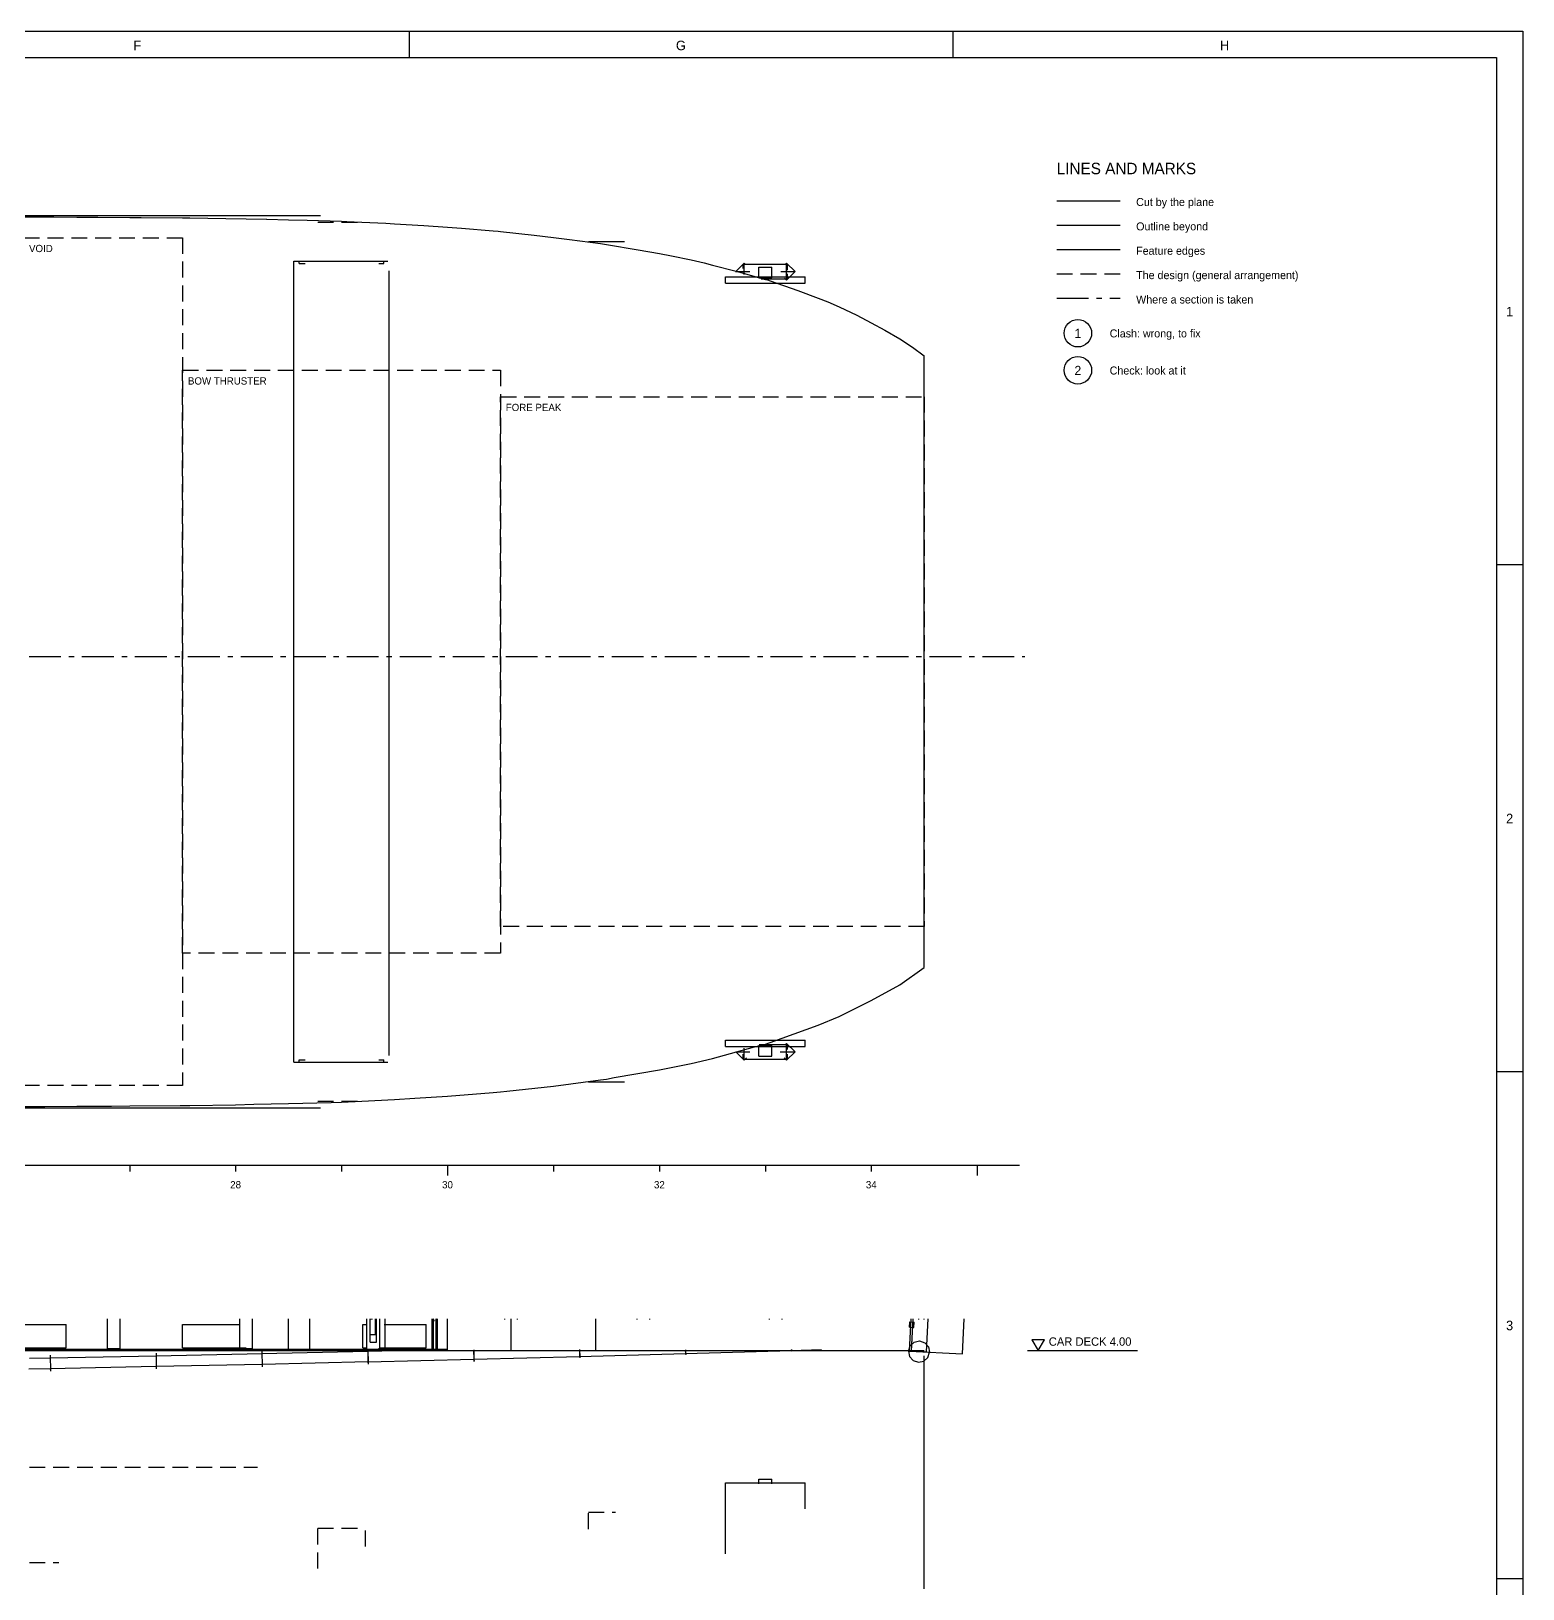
# Model space of a CAD drawing. Extents: x 5 to 836, y 5 to 589.
# Drawn here: x 554.4 to 836, y 295 to 589 of the extents above; entities that cross this region are included whole.
import ezdxf
from ezdxf.enums import TextEntityAlignment as Align

# ---------------------------------------------------------------- set-up
doc = ezdxf.new("R2010")
doc.units = 0
doc.linetypes.add('CENTER', pattern=[10, 6, -1.5, 1, -1.5])
doc.linetypes.add('DASHED', pattern=[4.5, 3, -1.5])
for name, color, linetype in [('CENTRE', 4, 'CENTER'), ('CHECK', 40, 'CONTINUOUS'), ('CHECK-TEXT', 40, 'CONTINUOUS'), ('CUT', 7, 'CONTINUOUS'), ('DETAIL', 8, 'CONTINUOUS'), ('DIM', 3, 'CONTINUOUS'), ('FRAME', 7, 'CONTINUOUS'), ('GA', 4, 'DASHED'), ('GA-TEXT', 4, 'CONTINUOUS'), ('MARKING', 4, 'DASHED'), ('MARKUP', 1, 'CONTINUOUS'), ('MARKUP-TEXT', 1, 'CONTINUOUS'), ('OUTLINE', 7, 'CONTINUOUS'), ('TEXT', 7, 'CONTINUOUS'), ('THIN', 7, 'CONTINUOUS')]:
    doc.layers.add(name, color=color, linetype=linetype)

msp = doc.modelspace()

# ---------------------------------------------------------------- linework, layer by layer
at = {"layer": 'CENTRE'}
for p, q in [((748, 538.6), (760, 538.6)), ((24, 471), (742, 471))]:
    msp.add_line(p, q, dxfattribs=at)
at = {"layer": 'CHECK'}
msp.add_circle((752, 525), 2.6, dxfattribs=at)
at = {"layer": 'CUT'}
for p, q in [((748, 557), (760, 557)), ((537, 554.18), (609, 554.18)), ((553, 553.94), (558.66, 553.93)), ((558.66, 553.93), (563, 553.91)), ((563, 553.91), (566.98, 553.89)), ((566.98, 553.89), (573, 553.85)), ((573, 553.85), (575.19, 553.84)), ((575.19, 553.84), (583, 553.76)), ((583, 553.76), (583.27, 553.76)), ((583.27, 553.76), (584.34, 553.74)), ((584.34, 553.74), (591.13, 553.64)), ((591.13, 553.64), (598.86, 553.5)), ((598.87, 553.5), (603, 553.41)), ((603, 553.41), (606.5, 553.32)), ((606.5, 553.32), (613, 553.12)), ((613, 553.12), (614.01, 553.08)), ((614.01, 553.08), (616.85, 552.96)), ((616.85, 552.96), (621.34, 552.74)), ((621.34, 552.74), (623, 552.65)), ((623, 552.65), (628.55, 552.31)), ((628.55, 552.31), (633, 552.01)), ((633, 552.01), (635.63, 551.81)), ((635.63, 551.81), (641.65, 551.31)), ((641.65, 551.31), (642.58, 551.23)), ((642.58, 551.23), (643, 551.19)), ((643, 551.19), (649.38, 550.51)), ((649.38, 550.51), (653, 550.08)), ((653, 550.08), (656.06, 549.71)), ((656.06, 549.71), (661.87, 548.93)), ((659.6, 549.3), (666.4, 549.3)), ((661.87, 548.93), (662.61, 548.82)), ((662.61, 548.82), (663, 548.76)), ((663, 548.76), (669.02, 547.75)), ((669.02, 547.75), (673, 547.01)), ((673, 547.01), (675.31, 546.58)), ((675.31, 546.58), (679, 545.82)), ((679, 545.82), (681.46, 545.25)), ((681.46, 545.25), (683, 544.86)), ((683, 544.86), (687.49, 543.72)), ((691.8, 544.43), (694.2, 544.43)), ((691.8, 542.43), (691.8, 544.43)), ((694.2, 542.43), (694.2, 544.43)), ((685.5, 542.63), (700.5, 542.63)), ((685.5, 541.43), (685.5, 542.63)), ((685.5, 541.43), (700.5, 541.43)), ((687.49, 543.72), (693, 542.16)), ((691.8, 542.43), (694.2, 542.43)), ((693, 542.16), (693.39, 542.06)), ((693.39, 542.06), (693.91, 541.89)), ((693.91, 541.89), (699.14, 540.08)), ((700.5, 541.43), (700.5, 542.63)), ((699.14, 540.08), (703, 538.58)), ((703, 538.58), (704.77, 537.91)), ((704.77, 537.91), (706.92, 536.99)), ((706.92, 536.99), (710.24, 535.4)), ((710.24, 535.4), (713, 533.94)), ((713, 533.94), (715.58, 532.59)), ((715.58, 532.59), (718.38, 530.96)), ((718.38, 530.96), (720.75, 529.38)), ((720.75, 529.38), (723, 527.73)), ((723, 412.27), (723, 527.73)), ((718.38, 409.04), (723, 412.27)), ((713, 406.06), (718.38, 409.04)), ((706.92, 403.01), (713, 406.06)), ((703, 401.42), (706.92, 403.01)), ((693.91, 398.11), (703, 401.42)), ((683, 395.14), (690.98, 397.3)), ((685.5, 397.37), (685.5, 398.57)), ((685.5, 398.57), (700.5, 398.57)), ((685.5, 397.37), (700.5, 397.37)), ((690.98, 397.3), (693, 397.84)), ((691.8, 395.57), (691.8, 397.57)), ((691.8, 397.57), (694.2, 397.57)), ((693, 397.84), (693.91, 398.11)), ((694.2, 395.57), (694.2, 397.57)), ((700.5, 397.37), (700.5, 398.57)), ((673, 392.99), (679, 394.18)), ((679, 394.18), (683, 395.14)), ((691.8, 395.57), (694.2, 395.57)), ((653, 389.92), (661.87, 391.07)), ((661.87, 391.07), (663, 391.24)), ((663, 391.24), (664.43, 391.5)), ((664.43, 391.5), (673, 392.99)), ((633, 387.99), (641.65, 388.69)), ((641.65, 388.69), (643, 388.81)), ((643, 388.81), (644.19, 388.95)), ((644.19, 388.95), (653, 389.92)), ((659.6, 390.7), (666.4, 390.7)), ((537, 385.82), (609, 385.82)), ((553, 386.06), (557.01, 386.07)), ((557.01, 386.07), (563, 386.09)), ((563, 386.09), (569.58, 386.13)), ((569.58, 386.13), (573, 386.15)), ((573, 386.15), (582.56, 386.24)), ((582.56, 386.24), (583, 386.24)), ((583, 386.24), (584.34, 386.26)), ((584.34, 386.26), (593, 386.39)), ((593, 386.39), (596.43, 386.47)), ((596.43, 386.47), (603, 386.59)), ((603, 386.59), (611.01, 386.83)), ((611.01, 386.83), (613, 386.88)), ((613, 386.88), (616.85, 387.04)), ((616.85, 387.04), (623, 387.35)), ((623, 387.35), (626.82, 387.6)), ((626.82, 387.6), (633, 387.99)), ((618.4, 341.6), (618.4, 346)), ((619.6, 341.6), (619.6, 346)), ((720.23, 344.4), (720.28, 345.39)), ((720.23, 344.4), (721.03, 344.36)), ((720.28, 345.39), (721.08, 345.35)), ((720.6, 339.87), (720.91, 346)), ((721.03, 344.36), (721.08, 345.35)), ((723.4, 339.73), (723.72, 346)), ((618.4, 343), (619.6, 343)), ((618.4, 341.6), (619.6, 341.6)), ((720.32, 340.89), (721.09, 341.58)), ((721.09, 341.58), (722.1, 341.8)), ((722.1, 341.8), (723.09, 341.48)), ((723.09, 341.48), (723.78, 340.71)), ((33, 340), (723, 340)), ((286, 340.26), (633, 340.26)), ((286, 340.02), (633, 340.02)), ((633, 340.02), (633, 340.24)), ((720, 339.9), (720.32, 340.89)), ((720, 339.9), (720.22, 338.89)), ((720.22, 338.89), (720.91, 338.12)), ((720.6, 339.87), (723.4, 339.73)), ((720.91, 338.12), (721.9, 337.8)), ((722.91, 338.02), (723.68, 338.71)), ((723, 295.04), (723, 339.02)), ((723.68, 338.71), (724, 339.7)), ((723.78, 340.71), (724, 339.7)), ((721.9, 337.8), (722.91, 338.02))]:
    msp.add_line(p, q, dxfattribs=at)
at = {"layer": 'DETAIL'}
for p, q in [((748, 547.8), (760, 547.8)), ((605, 545.57), (621, 545.57)), ((605, 545.17), (605, 545.57)), ((605, 545.17), (606.11, 545.17)), ((620.03, 545.17), (621, 545.17)), ((621, 545.17), (621, 545.57)), ((687.4, 543.63), (689, 545.23)), ((688.8, 545.03), (697.2, 545.03)), ((688.8, 544.19), (688.8, 545.03)), ((689, 545.23), (689.28, 544.94)), ((689, 543.09), (689, 545.23)), ((696.72, 544.94), (697, 545.23)), ((697, 545.23), (698.6, 543.63)), ((697, 542.03), (697, 545.23)), ((697.2, 543.91), (697.2, 545.03)), ((687.4, 543.63), (690.07, 543.63)), ((687.4, 543.63), (687.49, 543.53)), ((692.24, 542.23), (697.2, 542.23)), ((692.87, 542.43), (694.2, 542.43)), ((694.81, 541.43), (700.5, 541.43)), ((695.93, 543.63), (698.6, 543.63)), ((696.62, 542.4), (697, 542.03)), ((697, 542.03), (698.6, 543.63)), ((697.17, 542.63), (700.5, 542.63)), ((697.2, 542.23), (697.2, 543.21)), ((700.5, 541.43), (700.5, 542.63)), ((723, 412.27), (723, 527.73)), ((689, 394.77), (689, 397.04)), ((691.83, 397.77), (697.2, 397.77)), ((694.39, 398.57), (700.5, 398.57)), ((696.72, 397.69), (697, 397.97)), ((697, 394.77), (697, 397.97)), ((697, 397.97), (698.6, 396.37)), ((697.17, 397.37), (700.5, 397.37)), ((697.2, 396.79), (697.2, 397.77)), ((700.5, 397.37), (700.5, 398.57)), ((605, 394.43), (605, 394.83)), ((605, 394.83), (606.11, 394.83)), ((605, 394.43), (621, 394.43)), ((620.03, 394.83), (621, 394.83)), ((621, 394.43), (621, 394.83)), ((687.4, 396.37), (690.07, 396.37)), ((687.4, 396.37), (689, 394.77)), ((688.8, 394.97), (688.8, 395.95)), ((688.8, 394.97), (697.2, 394.97)), ((689, 394.77), (689.47, 395.24)), ((695.8, 396.37), (698.6, 396.37)), ((696.53, 395.24), (697, 394.77)), ((697, 394.77), (698.6, 396.37)), ((697.2, 394.97), (697.2, 395.95)), ((549, 344.9), (561, 344.9)), ((561, 340.5), (561, 344.9)), ((568.8, 340.4), (568.8, 346)), ((571.2, 340.4), (571.2, 346)), ((583, 344.9), (593.88, 344.9)), ((583, 340.5), (583, 344.9)), ((593.8, 340.4), (593.8, 346)), ((596.2, 340.4), (596.2, 346)), ((603, 340), (603, 346)), ((607, 340), (607, 346)), ((617, 344.9), (617.84, 344.9)), ((617, 340.5), (617, 344.9)), ((617.8, 340), (617.8, 346)), ((618.4, 341.6), (618.4, 346)), ((618.6, 345.86), (618.6, 346)), ((618.8, 345.86), (618.8, 346)), ((619.4, 343), (619.4, 346)), ((619.6, 341.6), (619.6, 346)), ((620.2, 340), (620.2, 346)), ((621.05, 344.9), (629, 344.9)), ((621.2, 340.4), (621.2, 346)), ((629, 340.5), (629, 344.9)), ((630.1, 340), (630.1, 346)), ((630.2, 346), (630.4, 345.65)), ((630.35, 340), (630.35, 346)), ((630.4, 345.65), (630.53, 345.65)), ((630.8, 345.65), (631, 346)), ((630.85, 340), (630.85, 346)), ((631.1, 340), (631.1, 346)), ((633, 340), (633, 346)), ((643.8, 345.86), (643.8, 346)), ((645, 340), (645, 346)), ((646.2, 345.86), (646.2, 346)), ((661, 340), (661, 346)), ((668.8, 345.86), (668.8, 346)), ((671.2, 345.86), (671.2, 346)), ((693.8, 345.86), (693.8, 346)), ((696.2, 345.86), (696.2, 346)), ((720.2, 339.89), (720.51, 346)), ((720.23, 344.4), (720.28, 345.39)), ((720.23, 344.4), (721.03, 344.36)), ((720.28, 345.39), (721.08, 345.35)), ((720.6, 339.87), (720.85, 344.75)), ((720.88, 345.3), (720.91, 346)), ((721.03, 344.36), (721.08, 345.35)), ((722, 345.86), (722, 346)), ((723.4, 339.73), (723.72, 346)), ((730.19, 339.38), (730.53, 346)), ((618.4, 343), (618.53, 343)), ((618.4, 341.6), (619.6, 341.6)), ((619.47, 343), (619.6, 343)), ((161.08, 340), (722, 340)), ((286, 340.26), (633, 340.26)), ((286, 340.02), (633, 340.02)), ((549, 340.5), (561, 340.5)), ((554.07, 338.57), (557.98, 338.63)), ((557.97, 339.13), (558.03, 336.13)), ((557.97, 339.13), (557.98, 338.63)), ((557.98, 338.63), (577.98, 339.02)), ((568.8, 340.4), (571.2, 340.4)), ((577.97, 339.52), (578.03, 336.52)), ((577.98, 339.02), (597.98, 339.44)), ((583, 340.5), (595, 340.5)), ((583.8, 340.4), (586.2, 340.4)), ((593.8, 340.4), (596.2, 340.4)), ((597.96, 339.94), (597.97, 339.43)), ((597.97, 339.94), (598.03, 336.94)), ((597.97, 339.43), (617.97, 339.89)), ((597.97, 339.43), (598.01, 337.43)), ((609, 340.02), (609, 340.26)), ((611, 340.02), (611, 340.26)), ((617, 340.5), (617.84, 340.5)), ((617.94, 339.86), (631.22, 340.2)), ((617.94, 339.86), (617.94, 340.12)), ((617.94, 339.86), (617.99, 337.87)), ((617.96, 340.15), (617.97, 339.89)), ((617.97, 339.89), (618.01, 337.9)), ((617.99, 337.87), (637.99, 338.37)), ((620, 340.4), (621.2, 340.4)), ((620.07, 340.5), (629, 340.5)), ((637.91, 340.07), (637.96, 338.34)), ((637.94, 340.1), (637.99, 338.37)), ((637.96, 338.34), (657.96, 338.88)), ((637.96, 338.34), (638, 337.94)), ((637.99, 338.37), (638.02, 337.96)), ((657.89, 340.18), (657.94, 338.85)), ((657.93, 340.08), (657.96, 338.88)), ((657.94, 338.85), (677.94, 339.44)), ((657.94, 338.85), (657.97, 338.6)), ((657.96, 338.88), (657.99, 338.62)), ((677.89, 340.07), (677.91, 339.41)), ((677.91, 340.1), (677.94, 339.44)), ((677.91, 339.41), (697.91, 340.03)), ((677.91, 339.41), (677.96, 339.16)), ((677.94, 339.44), (677.97, 339.18)), ((697.88, 340.14), (697.89, 340.01)), ((697.89, 340.01), (703.62, 340.2)), ((697.89, 340.01), (697.91, 339.89)), ((697.91, 340.17), (697.91, 340.03)), ((697.91, 340.03), (697.93, 339.91)), ((720, 339.9), (720.08, 340.15)), ((720, 339.9), (720.22, 338.89)), ((720.2, 339.89), (730.19, 339.38)), ((720.22, 338.89), (720.91, 338.12)), ((720.91, 338.12), (721.9, 337.8)), ((722.91, 338.02), (723.68, 338.71)), ((723, 295.04), (723, 338.47)), ((723.68, 338.71), (724, 339.7)), ((723.94, 339.95), (724, 339.7)), ((553.96, 336.56), (558.02, 336.63)), ((558.02, 336.63), (578.02, 337.02)), ((558.02, 336.63), (558.03, 336.13)), ((578.02, 337.02), (598.02, 337.44)), ((598.01, 337.43), (618.01, 337.9)), ((598.01, 337.43), (598.03, 336.94)), ((617.99, 337.87), (618.02, 337.45)), ((618.01, 337.9), (618.03, 337.52)), ((721.9, 337.8), (722.91, 338.02)), ((685.5, 315), (700.5, 315)), ((685.5, 301.64), (685.5, 315)), ((691.8, 315.7), (694.2, 315.7)), ((691.8, 314.87), (691.8, 315.7)), ((694.2, 314.87), (694.2, 315.7)), ((700.5, 310.13), (700.5, 315))]:
    msp.add_line(p, q, dxfattribs=at)
at = {"layer": 'DIM'}
for p, q in [((25, 375), (741, 375)), ((573, 375), (573, 373.8)), ((593, 375), (593, 373.8)), ((613, 375), (613, 373.8)), ((633, 375), (633, 373)), ((653, 375), (653, 373.8)), ((673, 375), (673, 373.8)), ((693, 375), (693, 373.8)), ((713, 375), (713, 373.8)), ((733, 375), (733, 373)), ((745.7, 342), (743.3, 342)), ((743.3, 342), (744.5, 340)), ((744.5, 340), (745.7, 342)), ((742.5, 340), (763.23, 340))]:
    msp.add_line(p, q, dxfattribs=at)
at = {"layer": 'FRAME'}
for p, q in [((10, 584), (831, 584)), ((831, 584), (831, 10))]:
    msp.add_line(p, q, dxfattribs=at)
at = {"layer": 'GA'}
for p, q in [((553, 550), (583, 550)), ((583, 550), (583, 390)), ((748, 543.2), (760, 543.2)), ((583, 525), (643, 525)), ((583, 415), (583, 525)), ((643, 525), (643, 415)), ((643, 520), (723, 520)), ((643, 420), (643, 520)), ((723, 520), (723, 420)), ((723, 420), (643, 420)), ((643, 415), (583, 415)), ((583, 390), (553, 390))]:
    msp.add_line(p, q, dxfattribs=at)
at = {"layer": 'MARKING'}
for p, q in [((537, 554.18), (609, 554.18)), ((608.5, 552.95), (617.5, 552.95)), ((659.6, 549.3), (666.4, 549.3)), ((659.6, 390.7), (666.4, 390.7)), ((537, 385.82), (609, 385.82)), ((608.5, 387.05), (617.5, 387.05)), ((437, 340.16), (633, 340.16)), ((554.06, 318), (597.12, 318)), ((659.6, 309.5), (664.73, 309.5)), ((659.6, 306.28), (659.6, 309.5)), ((608.5, 306.5), (617.5, 306.5)), ((608.5, 298.88), (608.5, 306.5)), ((617.5, 303.04), (617.5, 306.5)), ((554.06, 300), (559.65, 300))]:
    msp.add_line(p, q, dxfattribs=at)
at = {"layer": 'MARKUP'}
msp.add_circle((752, 532), 2.6, dxfattribs=at)
at = {"layer": 'OUTLINE'}
for p, q in [((748, 552.4), (760, 552.4)), ((604, 545.57), (621.73, 545.57)), ((604, 394.43), (604, 545.57)), ((622, 395.69), (622, 543.75)), ((604, 394.43), (621.73, 394.43)), ((723, 345.86), (723, 346)), ((583.8, 340), (583.8, 340.4)), ((586.2, 340), (586.2, 340.4))]:
    msp.add_line(p, q, dxfattribs=at)
at = {"layer": 'THIN'}
for p, q in [((5, 589), (836, 589)), ((625.75, 589), (625.75, 584)), ((728.38, 589), (728.38, 584)), ((836, 589), (836, 5)), ((831, 488.33), (836, 488.33)), ((831, 392.67), (836, 392.67)), ((831, 297), (836, 297))]:
    msp.add_line(p, q, dxfattribs=at)

# ---------------------------------------------------------------- texts
at = {"layer": 'CHECK-TEXT'}
msp.add_text('2', height=1.73, dxfattribs=at).set_placement((752, 524.1), align=Align.CENTER)
at = {"layer": 'GA-TEXT'}
for s, p in [('VOID', (554, 547.3)), ('BOW THRUSTER', (584, 522.3)), ('FORE PEAK', (644, 517.3))]:
    msp.add_text(s, height=1.37, dxfattribs=at).set_placement(p)
at = {"layer": 'MARKUP-TEXT'}
msp.add_text('1', height=1.73, dxfattribs=at).set_placement((752, 531.1), align=Align.CENTER)
at = {"layer": 'TEXT'}
for s, height, p in [('F', 1.8, (574.44, 585.4)), ('G', 1.8, (677.06, 585.4)), ('H', 1.8, (779.69, 585.4)), ('1', 1.8, (833.5, 535.17)), ('2', 1.8, (833.5, 439.5)), ('28', 1.37, (593, 370.6)), ('30', 1.37, (633, 370.6)), ('32', 1.37, (673, 370.6)), ('34', 1.37, (713, 370.6)), ('3', 1.8, (833.5, 343.83))]:
    msp.add_text(s, height=height, dxfattribs=at).set_placement(p, align=Align.CENTER)
for s, height, p in [('LINES AND MARKS', 2.16, (748, 562)), ('Cut by the plane', 1.51, (763, 556)), ('Outline beyond', 1.51, (763, 551.4)), ('Feature edges', 1.51, (763, 546.8)), ('The design (general arrangement)', 1.51, (763, 542.2)), ('Where a section is taken', 1.51, (763, 537.6)), ('Clash: wrong, to fix', 1.51, (758, 531.2)), ('Check: look at it', 1.51, (758, 524.2)), ('CAR DECK 4.00', 1.58, (746.5, 340.9))]:
    msp.add_text(s, height=height, dxfattribs=at).set_placement(p)

doc.saveas('drawing.dxf')
